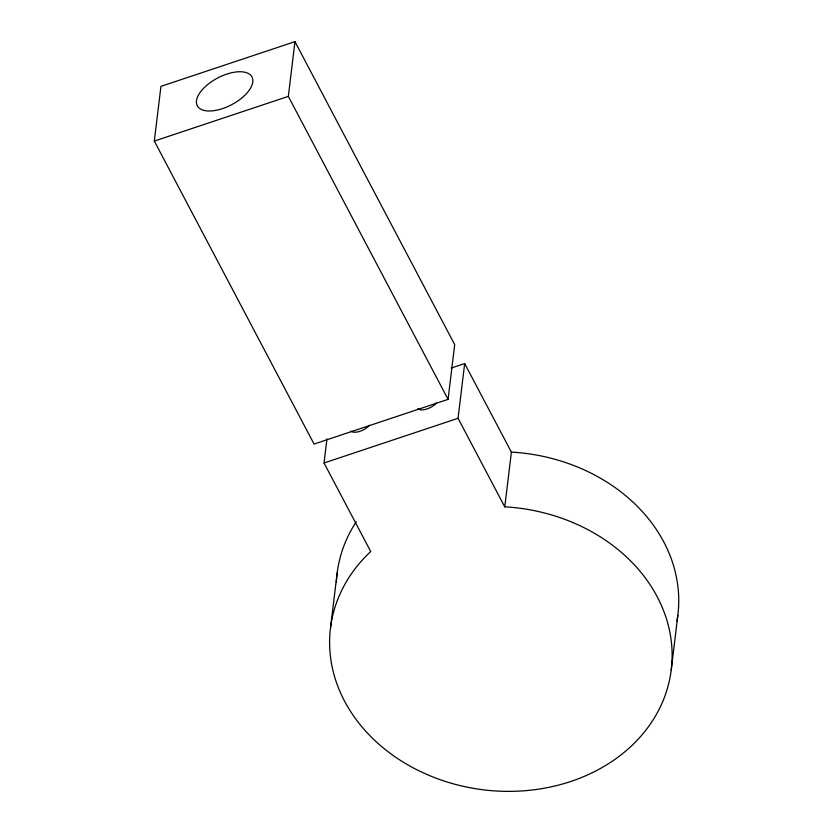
<?xml version="1.0" encoding="UTF-8"?>
<svg xmlns="http://www.w3.org/2000/svg" width="833" height="833" viewBox="0 0 833 833"><rect width="100%" height="100%" fill="white"/><g stroke="black" fill="none" stroke-linecap="round" stroke-linejoin="round"><path stroke-width="1.25" d="M154.313 141.079L160.936 86.351L294.955 41.65L454.693 344.623L448.071 399.351L314.062 444.051L154.313 141.079L288.333 96.378L294.955 41.65M451.153 368.071L464.679 363.563L458.056 418.291L504.767 506.881L507.339 506.985A171.65 141.964 6.9 0 1 666.546 691.234A171.65 141.964 6.9 0 1 422.685 772.566A171.65 141.964 6.9 0 1 369.04 553.112L370.747 551.581L324.037 462.992L326.963 438.804M330.524 627.822L337.146 573.083M504.767 506.881L511.389 452.142L464.679 363.563M671.211 670.044L677.833 615.316M324.037 462.992L458.056 418.291M511.389 452.142L513.961 452.257A171.65 141.964 6.9 0 1 676.969 621.054M288.333 96.378L448.071 399.351M369.529 425.319A12.256 5.977 -27.8 0 1 350.766 431.098M436.534 402.974A12.256 5.977 -27.8 0 1 417.781 408.743M336.355 582.35A171.65 141.964 6.9 0 1 356.212 521.791M215.331 110.445A30.894 15.067 -27.8 0 0 252.357 77.833A30.894 15.067 -27.8 0 0 206.209 85.809A30.894 15.067 -27.8 0 0 215.331 110.445"/></g></svg>
